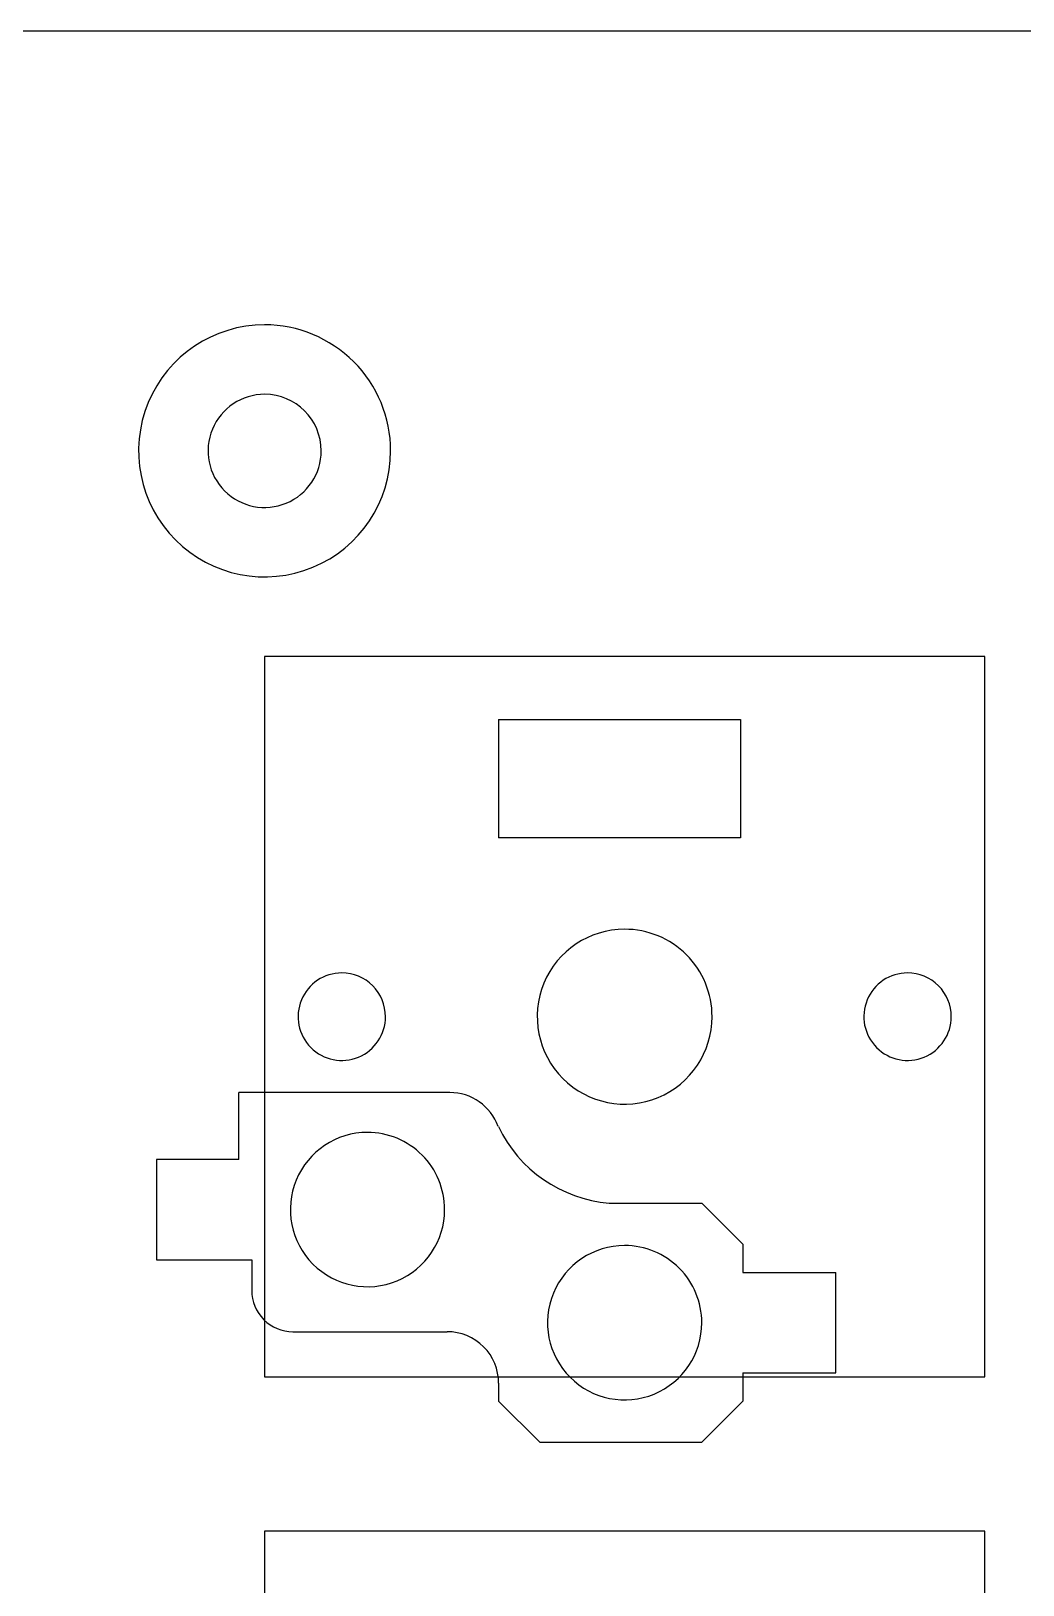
# Model space of a CAD drawing. Header units: millimetres. Extents: x 0 to 277, y 107 to 297.
# Drawn here: x 150.39 to 169.68, y 220.61 to 250.81 of the extents above; entities that cross this region are included whole.
import ezdxf

# ---------------------------------------------------------------- set-up
doc = ezdxf.new("R2010")
doc.units = ezdxf.units.MM
doc.layers.add('Layer_1', color=7, linetype='CONTINUOUS')

msp = doc.modelspace()

# ---------------------------------------------------------------- linework, layer by layer
at = {"layer": 'Layer_1', "color": 7}
for points in [[(178.7804, 250.814), (131.2044, 250.814)], [(159.4857, 237.4278), (159.4857, 235.1278)], [(159.4857, 237.4278), (164.1857, 237.4278), (164.1857, 235.1278), (159.4857, 235.1278)], [(154.4317, 229.4778), (154.4317, 230.1778)], [(158.5357, 230.1778), (154.4317, 230.1778)], [(154.4317, 228.8778), (154.4317, 229.4778)], [(152.8317, 228.8778), (152.8317, 226.9278), (154.6857, 226.9278)], [(154.4317, 228.8778), (152.8317, 228.8778)], [(161.6357, 228.0278), (163.4357, 228.0278)], [(164.2357, 227.2278), (163.4357, 228.0278)], [(164.2357, 227.2278), (164.2357, 226.6778), (166.0397, 226.6778)], [(154.6857, 226.9278), (154.6857, 226.3278)], [(164.2357, 224.7278), (166.0397, 224.7278), (166.0397, 226.6778)], [(155.4857, 225.5278), (158.4857, 225.5278)], [(159.4857, 224.5278), (159.4857, 224.1778)], [(164.2357, 224.7278), (164.2357, 224.1778)], [(160.2857, 223.3778), (159.4857, 224.1778)], [(163.4357, 223.3778), (164.2357, 224.1778)], [(160.2857, 223.3778), (163.4357, 223.3778)]]:
    msp.add_lwpolyline(points, dxfattribs=at)
for points in [[(154.9357, 245.102798)], [(154.9357, 243.752798)], [(154.9357, 243.752798)], [(154.9357, 243.752798)], [(168.9357, 238.6528), (154.9357, 238.6528), (154.9357, 224.6528), (168.9357, 224.6528)], [(161.9357, 233.352798)], [(161.9357, 233.352798)], [(161.9357, 233.352798)], [(156.4357, 232.502798)], [(156.4357, 232.502798)], [(156.4357, 232.502798)], [(167.4357, 232.502798)], [(167.4357, 232.502798)], [(167.4357, 232.502798)], [(156.9357, 229.402798)], [(156.9357, 229.402798)], [(156.9357, 229.402798)], [(161.9357, 227.202802)], [(161.9357, 227.202802)], [(161.9357, 227.202802)], [(168.9357, 221.6528), (154.9357, 221.6528), (154.9357, 207.6528), (168.9357, 207.6528)]]:
    msp.add_lwpolyline(points, close=True, dxfattribs=at)
for points in [[(154.9357, 245.102798), (153.944768, 245.102798), (153.051409, 244.505875), (152.672195, 243.590372)], [(156.668112, 244.38521), (156.208647, 244.844674), (155.58548, 245.102798), (154.9357, 245.102798)], [(157.3857, 242.652798), (157.3857, 243.302578), (157.127576, 243.925745), (156.668112, 244.38521)], [(152.672195, 243.590372), (152.292982, 242.67487), (152.502593, 241.621081), (153.203288, 240.920386)], [(154.9357, 243.752798), (154.490792, 243.752798), (154.089692, 243.484792), (153.919433, 243.07375)], [(154.9357, 243.752798), (154.490792, 243.752798), (154.089692, 243.484792), (153.919433, 243.07375)], [(154.9357, 243.752798), (154.490792, 243.752798), (154.089692, 243.484792), (153.919433, 243.07375)], [(156.0357, 242.652798), (156.0357, 243.260311), (155.543213, 243.752798), (154.9357, 243.752798)], [(156.0357, 242.652798), (156.0357, 243.260311), (155.543213, 243.752798), (154.9357, 243.752798)], [(156.0357, 242.652798), (156.0357, 243.260311), (155.543213, 243.752798), (154.9357, 243.752798)], [(153.919433, 243.07375), (153.749173, 242.662708), (153.843285, 242.189578), (154.157883, 241.874981)], [(153.919433, 243.07375), (153.749173, 242.662708), (153.843285, 242.189578), (154.157883, 241.874981)], [(153.919433, 243.07375), (153.749173, 242.662708), (153.843285, 242.189578), (154.157883, 241.874981)], [(155.356652, 241.636531), (155.767694, 241.80679), (156.0357, 242.20789), (156.0357, 242.652798)], [(155.356652, 241.636531), (155.767694, 241.80679), (156.0357, 242.20789), (156.0357, 242.652798)], [(155.356652, 241.636531), (155.767694, 241.80679), (156.0357, 242.20789), (156.0357, 242.652798)], [(155.873274, 240.389293), (156.788777, 240.768507), (157.3857, 241.661866), (157.3857, 242.652798)], [(154.157883, 241.874981), (154.47248, 241.560383), (154.94561, 241.466271), (155.356652, 241.636531)], [(154.157883, 241.874981), (154.47248, 241.560383), (154.94561, 241.466271), (155.356652, 241.636531)], [(154.157883, 241.874981), (154.47248, 241.560383), (154.94561, 241.466271), (155.356652, 241.636531)], [(153.203288, 240.920386), (153.903983, 240.219691), (154.957772, 240.01008), (155.873274, 240.389293)], [(161.9357, 233.352798), (161.248114, 233.352798), (160.628232, 232.938606), (160.365105, 232.30336)], [(161.9357, 233.352798), (161.248114, 233.352798), (160.628232, 232.938606), (160.365105, 232.30336)], [(161.9357, 233.352798), (161.248114, 233.352798), (160.628232, 232.938606), (160.365105, 232.30336)], [(163.137782, 232.85488), (162.81897, 233.173691), (162.386568, 233.352798), (161.9357, 233.352798)], [(163.137782, 232.85488), (162.81897, 233.173691), (162.386568, 233.352798), (161.9357, 233.352798)], [(163.137782, 232.85488), (162.81897, 233.173691), (162.386568, 233.352798), (161.9357, 233.352798)], [(163.6357, 231.652798), (163.6357, 232.103666), (163.456593, 232.536068), (163.137782, 232.85488)], [(163.6357, 231.652798), (163.6357, 232.103666), (163.456593, 232.536068), (163.137782, 232.85488)], [(163.6357, 231.652798), (163.6357, 232.103666), (163.456593, 232.536068), (163.137782, 232.85488)], [(156.4357, 232.502798), (156.091907, 232.502798), (155.781966, 232.295702), (155.650402, 231.978079)], [(156.4357, 232.502798), (156.091907, 232.502798), (155.781966, 232.295702), (155.650402, 231.978079)], [(156.4357, 232.502798), (156.091907, 232.502798), (155.781966, 232.295702), (155.650402, 231.978079)], [(157.036741, 232.253839), (156.877335, 232.413245), (156.661134, 232.502798), (156.4357, 232.502798)], [(157.036741, 232.253839), (156.877335, 232.413245), (156.661134, 232.502798), (156.4357, 232.502798)], [(157.036741, 232.253839), (156.877335, 232.413245), (156.661134, 232.502798), (156.4357, 232.502798)], [(167.4357, 232.502798), (167.091907, 232.502798), (166.781966, 232.295702), (166.650402, 231.978079)], [(167.4357, 232.502798), (167.091907, 232.502798), (166.781966, 232.295702), (166.650402, 231.978079)], [(167.4357, 232.502798), (167.091907, 232.502798), (166.781966, 232.295702), (166.650402, 231.978079)], [(168.036741, 232.253839), (167.877335, 232.413245), (167.661134, 232.502798), (167.4357, 232.502798)], [(168.036741, 232.253839), (167.877335, 232.413245), (167.661134, 232.502798), (167.4357, 232.502798)], [(168.036741, 232.253839), (167.877335, 232.413245), (167.661134, 232.502798), (167.4357, 232.502798)], [(157.2857, 231.652798), (157.2857, 231.878232), (157.196147, 232.094433), (157.036741, 232.253839)], [(157.2857, 231.652798), (157.2857, 231.878232), (157.196147, 232.094433), (157.036741, 232.253839)], [(157.2857, 231.652798), (157.2857, 231.878232), (157.196147, 232.094433), (157.036741, 232.253839)], [(160.365105, 232.30336), (160.101977, 231.668113), (160.247422, 230.936913), (160.733618, 230.450716)], [(160.365105, 232.30336), (160.101977, 231.668113), (160.247422, 230.936913), (160.733618, 230.450716)], [(160.365105, 232.30336), (160.101977, 231.668113), (160.247422, 230.936913), (160.733618, 230.450716)], [(168.2857, 231.652798), (168.2857, 231.878232), (168.196147, 232.094433), (168.036741, 232.253839)], [(168.2857, 231.652798), (168.2857, 231.878232), (168.196147, 232.094433), (168.036741, 232.253839)], [(168.2857, 231.652798), (168.2857, 231.878232), (168.196147, 232.094433), (168.036741, 232.253839)], [(155.650402, 231.978079), (155.518839, 231.660456), (155.591561, 231.294856), (155.834659, 231.051757)], [(155.650402, 231.978079), (155.518839, 231.660456), (155.591561, 231.294856), (155.834659, 231.051757)], [(155.650402, 231.978079), (155.518839, 231.660456), (155.591561, 231.294856), (155.834659, 231.051757)], [(166.650402, 231.978079), (166.518839, 231.660456), (166.591561, 231.294856), (166.834659, 231.051757)], [(166.650402, 231.978079), (166.518839, 231.660456), (166.591561, 231.294856), (166.834659, 231.051757)], [(166.650402, 231.978079), (166.518839, 231.660456), (166.591561, 231.294856), (166.834659, 231.051757)], [(156.760981, 230.8675), (157.078604, 230.999064), (157.2857, 231.309005), (157.2857, 231.652798)], [(156.760981, 230.8675), (157.078604, 230.999064), (157.2857, 231.309005), (157.2857, 231.652798)], [(156.760981, 230.8675), (157.078604, 230.999064), (157.2857, 231.309005), (157.2857, 231.652798)], [(162.586262, 230.082203), (163.221508, 230.34533), (163.6357, 230.965212), (163.6357, 231.652798)], [(162.586262, 230.082203), (163.221508, 230.34533), (163.6357, 230.965212), (163.6357, 231.652798)], [(162.586262, 230.082203), (163.221508, 230.34533), (163.6357, 230.965212), (163.6357, 231.652798)], [(167.760981, 230.8675), (168.078604, 230.999064), (168.2857, 231.309005), (168.2857, 231.652798)], [(167.760981, 230.8675), (168.078604, 230.999064), (168.2857, 231.309005), (168.2857, 231.652798)], [(167.760981, 230.8675), (168.078604, 230.999064), (168.2857, 231.309005), (168.2857, 231.652798)], [(155.834659, 231.051757), (156.077758, 230.808659), (156.443358, 230.735937), (156.760981, 230.8675)], [(155.834659, 231.051757), (156.077758, 230.808659), (156.443358, 230.735937), (156.760981, 230.8675)], [(155.834659, 231.051757), (156.077758, 230.808659), (156.443358, 230.735937), (156.760981, 230.8675)], [(166.834659, 231.051757), (167.077758, 230.808659), (167.443358, 230.735937), (167.760981, 230.8675)], [(166.834659, 231.051757), (167.077758, 230.808659), (167.443358, 230.735937), (167.760981, 230.8675)], [(166.834659, 231.051757), (167.077758, 230.808659), (167.443358, 230.735937), (167.760981, 230.8675)], [(160.733618, 230.450716), (161.219815, 229.96452), (161.951015, 229.819075), (162.586262, 230.082203)], [(160.733618, 230.450716), (161.219815, 229.96452), (161.951015, 229.819075), (162.586262, 230.082203)], [(160.733618, 230.450716), (161.219815, 229.96452), (161.951015, 229.819075), (162.586262, 230.082203)], [(159.4754, 229.5198), (159.331621, 229.914856), (158.956106, 230.1778), (158.5357, 230.1778)], [(156.9357, 229.402798), (156.329007, 229.402798), (155.782052, 229.037335), (155.549881, 228.476823)], [(156.9357, 229.402798), (156.329007, 229.402798), (155.782052, 229.037335), (155.549881, 228.476823)], [(156.9357, 229.402798), (156.329007, 229.402798), (155.782052, 229.037335), (155.549881, 228.476823)], [(157.99636, 228.963458), (157.715056, 229.244763), (157.333525, 229.402798), (156.9357, 229.402798)], [(157.99636, 228.963458), (157.715056, 229.244763), (157.333525, 229.402798), (156.9357, 229.402798)], [(157.99636, 228.963458), (157.715056, 229.244763), (157.333525, 229.402798), (156.9357, 229.402798)], [(159.4803, 229.5198), (159.881327, 228.673712), (160.70259, 228.105221), (161.6357, 228.0278)], [(158.4357, 227.902798), (158.4357, 228.300623), (158.277665, 228.682154), (157.99636, 228.963458)], [(158.4357, 227.902798), (158.4357, 228.300623), (158.277665, 228.682154), (157.99636, 228.963458)], [(158.4357, 227.902798), (158.4357, 228.300623), (158.277665, 228.682154), (157.99636, 228.963458)], [(155.549881, 228.476823), (155.317709, 227.916312), (155.446043, 227.271135), (155.87504, 226.842138)], [(155.549881, 228.476823), (155.317709, 227.916312), (155.446043, 227.271135), (155.87504, 226.842138)], [(155.549881, 228.476823), (155.317709, 227.916312), (155.446043, 227.271135), (155.87504, 226.842138)], [(157.509725, 226.516979), (158.070237, 226.74915), (158.4357, 227.296105), (158.4357, 227.902798)], [(157.509725, 226.516979), (158.070237, 226.74915), (158.4357, 227.296105), (158.4357, 227.902798)], [(157.509725, 226.516979), (158.070237, 226.74915), (158.4357, 227.296105), (158.4357, 227.902798)], [(161.9357, 227.202802), (161.329007, 227.202802), (160.782052, 226.837339), (160.549881, 226.276827)], [(161.9357, 227.202802), (161.329007, 227.202802), (160.782052, 226.837339), (160.549881, 226.276827)], [(161.9357, 227.202802), (161.329007, 227.202802), (160.782052, 226.837339), (160.549881, 226.276827)], [(162.99636, 226.763462), (162.715056, 227.044767), (162.333525, 227.202802), (161.9357, 227.202802)], [(162.99636, 226.763462), (162.715056, 227.044767), (162.333525, 227.202802), (161.9357, 227.202802)], [(162.99636, 226.763462), (162.715056, 227.044767), (162.333525, 227.202802), (161.9357, 227.202802)], [(155.87504, 226.842138), (156.304037, 226.413141), (156.949214, 226.284807), (157.509725, 226.516979)], [(155.87504, 226.842138), (156.304037, 226.413141), (156.949214, 226.284807), (157.509725, 226.516979)], [(155.87504, 226.842138), (156.304037, 226.413141), (156.949214, 226.284807), (157.509725, 226.516979)], [(163.4357, 225.702802), (163.4357, 226.100627), (163.277665, 226.482158), (162.99636, 226.763462)], [(163.4357, 225.702802), (163.4357, 226.100627), (163.277665, 226.482158), (162.99636, 226.763462)], [(163.4357, 225.702802), (163.4357, 226.100627), (163.277665, 226.482158), (162.99636, 226.763462)], [(154.6857, 226.3278), (154.6857, 226.115627), (154.769985, 225.912144), (154.920015, 225.762115)], [(160.549881, 226.276827), (160.317709, 225.716316), (160.446043, 225.071139), (160.87504, 224.642142)], [(160.549881, 226.276827), (160.317709, 225.716316), (160.446043, 225.071139), (160.87504, 224.642142)], [(160.549881, 226.276827), (160.317709, 225.716316), (160.446043, 225.071139), (160.87504, 224.642142)], [(154.920015, 225.762115), (155.070044, 225.612085), (155.273527, 225.5278), (155.4857, 225.5278)], [(162.509725, 224.316983), (163.070237, 224.549154), (163.4357, 225.096109), (163.4357, 225.702802)], [(162.509725, 224.316983), (163.070237, 224.549154), (163.4357, 225.096109), (163.4357, 225.702802)], [(162.509725, 224.316983), (163.070237, 224.549154), (163.4357, 225.096109), (163.4357, 225.702802)], [(159.192807, 225.234907), (159.00527, 225.422443), (158.750916, 225.5278), (158.4857, 225.5278)], [(159.4857, 224.5278), (159.4857, 224.793016), (159.380343, 225.04737), (159.192807, 225.234907)], [(160.87504, 224.642142), (161.304037, 224.213145), (161.949214, 224.084811), (162.509725, 224.316983)], [(160.87504, 224.642142), (161.304037, 224.213145), (161.949214, 224.084811), (162.509725, 224.316983)], [(160.87504, 224.642142), (161.304037, 224.213145), (161.949214, 224.084811), (162.509725, 224.316983)]]:
    msp.add_open_spline(points, degree=3, dxfattribs=at)

doc.saveas('drawing.dxf')
